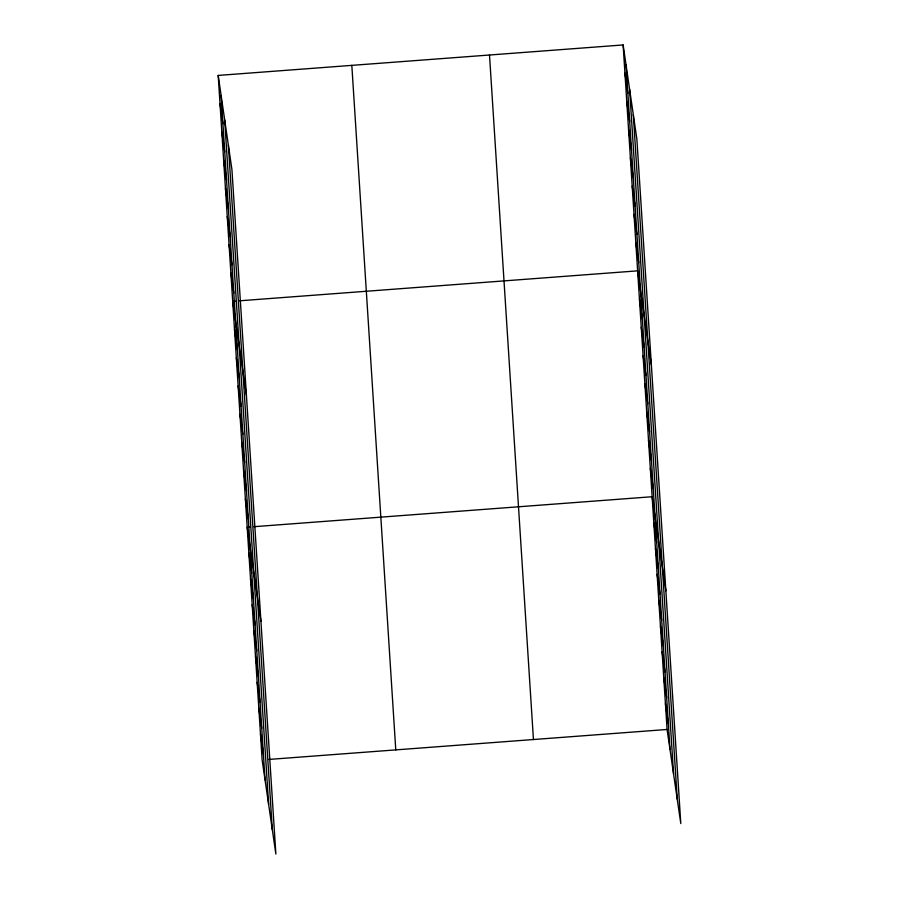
<?xml version="1.0" encoding="UTF-8"?>
<svg xmlns="http://www.w3.org/2000/svg" width="899" height="899" viewBox="0 0 899 899"><rect width="100%" height="100%" fill="white"/><g stroke="black" fill="none" stroke-linecap="round" stroke-linejoin="round"><path stroke-width="1.35" d="M218.199 75.426L231.92 169.529L275.869 854.05L262.137 759.936L218.199 75.426L623.131 44.95L636.863 139.064L680.801 823.574L667.08 729.471L623.131 44.95M235.369 301.109L232.695 301.311L246.427 395.425M239.381 300.817L637.638 270.846L651.359 364.949M249.866 527.005L247.203 527.207L260.924 621.31M253.878 526.702L652.135 496.731L665.867 590.845M268.823 759.441L667.08 729.471M624.94 73.19L627.862 93.204M626.76 101.418L629.682 121.444M628.57 129.658L631.491 149.672M630.379 157.898L633.301 177.912M632.199 186.127L635.11 206.152M634.009 214.367L636.93 234.381M635.818 242.606L638.74 262.62M639.447 299.075L642.369 319.1M641.257 327.315L644.178 347.329M643.077 355.554L645.988 375.568M644.886 383.783L647.808 403.808M646.696 412.023L649.617 432.037M648.505 440.263L651.427 460.277M650.325 468.491L653.247 488.517M653.798 522.589L656.72 542.614M655.461 548.446L658.371 568.471M657.113 574.315L660.035 594.329M658.776 600.172L661.698 620.186M660.439 626.03L663.361 646.044M662.102 651.887L665.013 671.901M663.754 677.745L666.676 697.77M665.417 703.602L668.339 723.628M220.008 103.655L222.93 123.68M221.817 131.895L224.739 151.909M223.637 160.134L226.548 180.148M225.447 188.374L228.368 208.388M227.256 216.603L230.178 236.628M229.065 244.843L231.987 264.857M230.886 273.082L233.807 293.096M234.504 329.551L237.426 349.565M236.325 357.791L239.246 377.805M238.134 386.019L241.056 406.045M239.943 414.259L242.865 434.273M241.764 442.499L244.685 462.513M243.573 470.728L246.495 490.753M245.382 498.967L248.304 518.981M248.854 553.065L251.776 573.079M250.518 578.922L253.439 598.936M252.181 604.78L255.102 624.805M253.844 630.649L256.754 650.662M255.496 656.506L258.418 676.52M257.159 682.363L260.081 702.377M258.822 708.221L261.744 728.235M260.485 734.078L263.396 754.104M633.289 114.611L677.239 799.121M629.615 89.417L673.565 773.938M626.052 64.964L670.002 749.485M489.506 55.008L533.444 739.529M351.824 65.369L395.774 749.89M228.357 145.087L272.307 829.597M224.683 119.893L268.632 804.414M221.109 95.44L265.059 779.961"/></g></svg>
